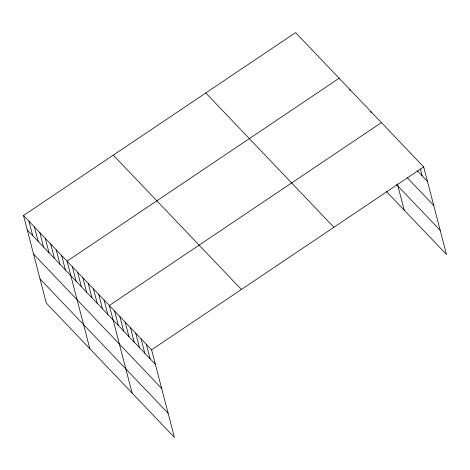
<?xml version="1.0" encoding="UTF-8"?>
<svg xmlns="http://www.w3.org/2000/svg" width="470" height="470" viewBox="0 0 470 470"><rect width="100%" height="100%" fill="white"/><g stroke="black" fill="none" stroke-linecap="round" stroke-linejoin="round"><path stroke-width="0.7" d="M23.5 215.501L151.599 349.833L174.405 437.406L46.313 303.074L23.5 215.501L295.595 32.594L423.687 166.926L446.5 254.499L386.457 191.531M339.146 78.267L67.051 261.173L89.864 348.746M381.417 122.6L109.322 305.5L132.135 393.073M151.599 349.833L423.687 166.926M417.366 170.81L427.453 181.391M407.32 177.807L433.74 205.513M396.504 184.534L440.214 230.376M205.801 92.954L333.9 227.286M113.288 155.141L241.386 289.473M27.266 229.959L155.364 364.291M33.552 254.088L161.645 388.42M40.026 278.945L168.125 413.277M420.38 168.959L422.172 175.845M397.391 183.911L404.229 210.172M370.848 111.513L371.206 112.894M349.715 89.353L350.074 90.728M146.311 344.287L150.077 358.751M141.029 338.747L144.795 353.211M135.742 333.207L139.514 347.665M130.46 327.666L134.226 342.125M125.179 322.126L128.945 336.585M119.891 316.586L123.657 331.045M114.61 311.04L118.375 325.504M104.04 299.96L107.806 314.418M98.759 294.42L102.525 308.878M93.471 288.88L97.237 303.338M88.19 283.334L91.956 297.798M82.902 277.793L86.674 292.258M77.621 272.253L81.386 286.712M72.339 266.713L76.105 281.172M61.611 255.463L65.377 269.921M56.165 249.752L59.931 264.216M50.719 244.042L54.485 258.506M45.279 238.337L49.045 252.795M39.833 232.626L43.598 247.085M34.386 226.916L38.152 241.374M28.946 221.206L32.712 235.67"/></g></svg>
